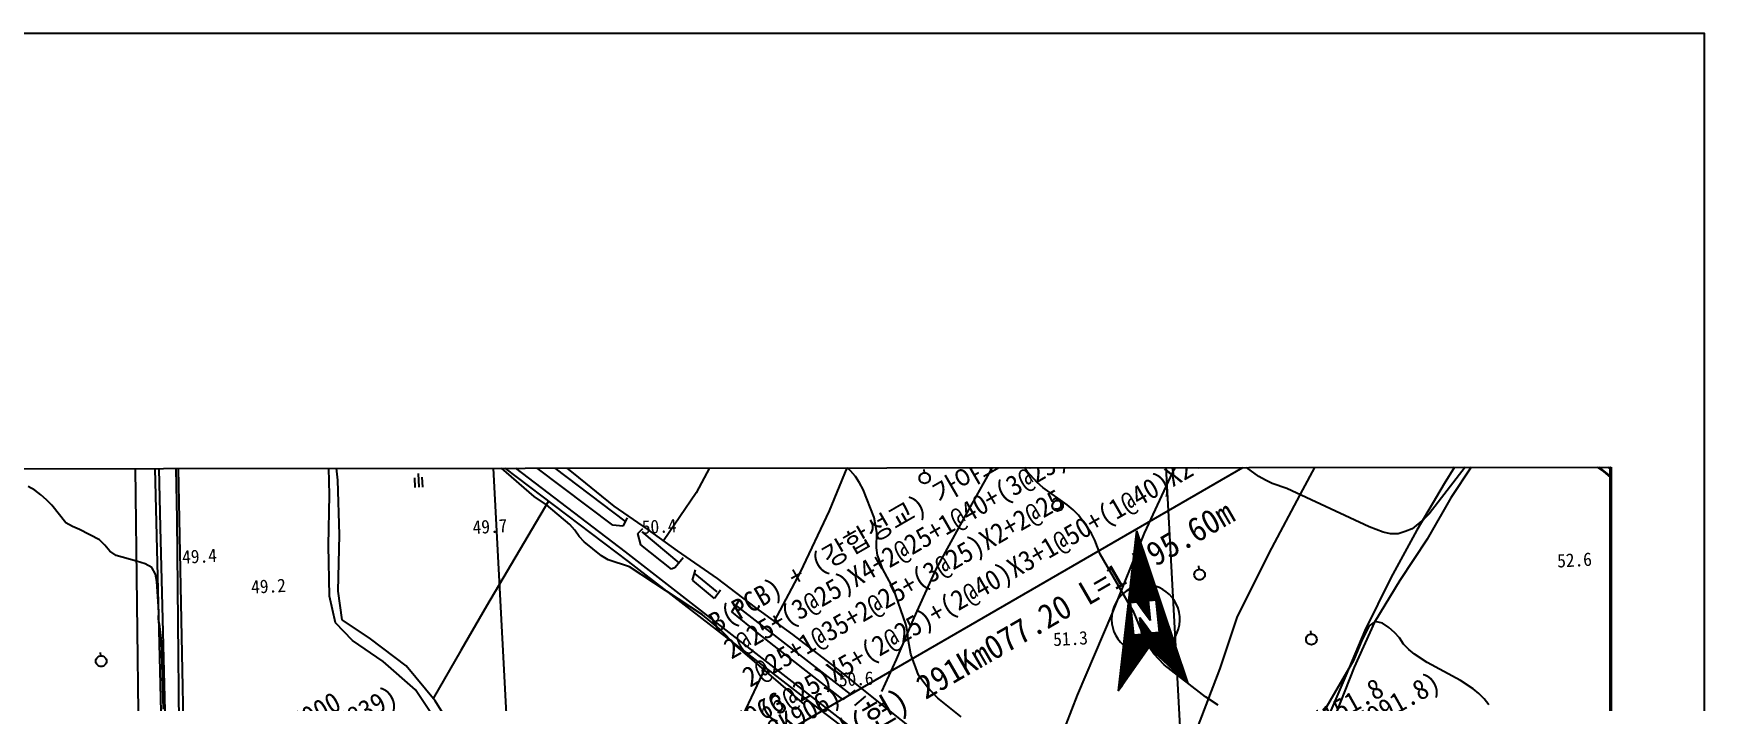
# Model space of a CAD drawing. Header units: millimetres. Extents: x 5990 to 6786, y 1103 to 1810.
# Drawn here: x 6537.2 to 6785.9, y 1519.6 to 1619.1 of the extents above; entities that cross this region are included whole.
import ezdxf
from ezdxf.xclip import XClip

# ---------------------------------------------------------------- set-up
doc = ezdxf.new("R2010")
doc.units = ezdxf.units.MM
doc.header["$LTSCALE"] = 10
doc.header["$MEASUREMENT"] = 0
doc.header["$XCLIPFRAME"] = 2
doc.linetypes.add('A-CENTR01', pattern=[2, 1.25, -0.25, 0.25, -0.25])
doc.layers.add('TN-MACL', color=6, linetype='A-CENTR01')
doc.layers.add('TZ-BASE', color=253, linetype='Continuous')
doc.layers.add('TX-PAPR', color=2, linetype='Continuous', plot=False)
doc.styles.add('GHS', font='GulimChe.ttf')
doc.styles.add('GR', font='GulimChe.ttf')
doc.styles.add('GUL', font='GulimChe.ttf')

# ---------------------------------------------------------------- blocks, each defined once
blk = doc.blocks.new('JD-FGJFJFJ5DFH')
at = {"layer": 'TZ-BASE'}
for p, q in [((483.79, -209.84, 8.6), (479.61, 140.02, 8.6)), ((530.18, 140.02), (548.78, -209.84)), ((630.32, 140.02), (648.92, -209.84)), ((483.23, 102.1, 10.76), (484.08, 66.65, 10.76)), ((486.6, 67.92, 9.77), (485.91, 102.04, 9.77)), ((484.02, 47.35, 9.84), (482.63, 101.02, 9.84)), ((529.24, 85.76, 11.04), (553.23, 67.63, 11.04)), ((528.17, 82.24, 9.77), (553.25, 63.03, 9.77)), ((634.77, 74.9, 14.82), (639.59, 83.54, 14.82)), ((697.98, 75.64, 14.36), (687.22, 83.75, 14.36)), ((486.61, 81.41, 10.34), (487.36, 42.88, 10.34)), ((510.5, 73.71, 11), (509.83, 79.95, 11)), ((613.07, 75.02, 13.36), (608.49, 81.43, 13.36)), ((658.55, 80.6, 14.82), (654.06, 72.25, 14.82)), ((530.36, 79.3, 11), (553.7, 61.59, 11)), ((539.73, 71.28, 11.36), (531.24, 78.65, 11.36)), ((551.45, 67.01, 11.48), (535.63, 78.91, 11.48)), ((545.59, 74.74, 13.94), (539.75, 79.5, 13.94)), ((567.48, 78.59, 13.49), (563.83, 71.84, 13.49)), ((583.65, 69.16, 11.65), (587.37, 78.16, 11.65)), ((678.83, 79.06, 13.94), (675.17, 73.14, 13.94)), ((680.9, 78.25, 12.09), (676.13, 71.1, 12.09)), ((509.25, 71.55, 10.34), (509.12, 76.5, 10.34)), ((522.46, 74.68, 11.7), (522.57, 72.67, 11.7)), ((551.64, 69.86, 13.94), (545.59, 74.74, 13.94)), ((586.81, 75.12, 12.36), (585.97, 75.86, 12.36)), ((587.55, 74.26, 12.36), (586.81, 75.12, 12.36)), ((597.79, 74.79, 14.95), (597.74, 75.31, 14.95)), ((608.41, 76.48, 14.82), (603.67, 68.07, 14.82)), ((614.56, 73.34, 13.36), (613.07, 75.02, 13.36)), ((630.53, 65.82, 14.82), (634.77, 74.9, 14.82)), ((647.56, 74.26, 14.36), (644.87, 76.26, 14.36)), ((679.08, 76.7, 14.36), (672.9, 68.72, 14.36)), ((699.93, 74.3, 12.09), (696.9, 76.69, 12.09)), ((698.9, 75.02, 14.36), (697.98, 75.64, 14.36)), ((699.93, 74.14, 14.36), (698.9, 75.02, 14.36)), ((699.93, 75.33, 13.07), (699.28, 75.88, 13.07)), ((700.02, 75.25, 13.07), (699.93, 75.33, 13.07)), ((465.4, 72.2, 10.36), (464.43, 72.77, 10.36)), ((466.3, 71.52, 10.36), (465.4, 72.2, 10.36)), ((510.77, 65.57, 11), (510.5, 73.71, 11)), ((521.91, 74.08, 11.7), (521.98, 72.64, 11.7)), ((523.14, 72.68, 11.7), (523.06, 74.14, 11.7)), ((588.16, 73.31, 12.36), (587.55, 74.26, 12.36)), ((588.67, 72.32, 12.36), (588.16, 73.31, 12.36)), ((590.32, 68.13, 12.36), (588.67, 72.32, 12.36)), ((615.41, 72.6, 13.36), (614.56, 73.34, 13.36)), ((619.07, 70.04, 13.36), (615.41, 72.6, 13.36)), ((648.54, 73.69, 14.36), (647.56, 74.26, 14.36)), ((649.55, 73.22, 14.36), (648.54, 73.69, 14.36)), ((654.06, 72.25, 14.82), (649.04, 62.83, 14.82)), ((651.72, 72.45, 14.36), (649.55, 73.22, 14.36)), ((663.99, 66.76, 14.36), (651.72, 72.45, 14.36)), ((675.17, 73.14, 13.94), (671.08, 66.29, 13.94)), ((700.02, 74.23, 12.09), (699.93, 74.3, 12.09)), ((700.02, 74.06, 14.36), (699.93, 74.14, 14.36)), ((467.15, 70.78, 10.36), (466.3, 71.52, 10.36)), ((467.94, 69.98, 10.36), (467.15, 70.78, 10.36)), ((470.04, 67.36, 10.36), (467.94, 69.98, 10.36)), ((509.09, 63.99, 10.34), (509.25, 71.55, 10.34)), ((541.87, 70.56, 11.06), (532.63, 54.96, 11.06)), ((541.58, 70.03, 11.36), (539.73, 71.28, 11.36)), ((545.02, 67.13, 11.36), (541.58, 70.03, 11.36)), ((556.6, 66.42, 13.94), (551.64, 69.86, 13.94)), ((563.83, 71.84, 13.49), (558.98, 64.69, 13.49)), ((617.58, 70.67, 14.34), (617.53, 71.19, 14.34)), ((619.92, 69.3, 13.36), (619.07, 70.04, 13.36)), ((676.13, 71.1, 12.09), (672.6, 64.95, 12.09)), ((471.02, 66.79, 10.36), (470.04, 67.36, 10.36)), ((486.89, 37.34, 9.77), (486.6, 67.92, 9.77)), ((553.57, 68.08, 11.48), (552.9, 66.86, 11.48)), ((579.35, 60.01, 11.65), (583.65, 69.16, 11.65)), ((590.71, 65.91, 12.36), (590.32, 68.13, 12.36)), ((603.67, 68.07, 14.82), (599.52, 60.45, 14.82)), ((620.71, 68.5, 13.36), (619.92, 69.3, 13.36)), ((622.04, 66.73, 13.36), (620.71, 68.5, 13.36)), ((672.12, 67.89, 14.36), (670.37, 66.49, 14.36)), ((672.9, 68.72, 14.36), (672.12, 67.89, 14.36)), ((472.06, 66.37, 10.36), (471.02, 66.79, 10.36)), ((475.05, 64.81, 10.36), (472.06, 66.37, 10.36)), ((475.84, 64.01, 10.36), (475.05, 64.81, 10.36)), ((484.08, 66.65, 10.76), (484.82, 37.44, 10.76)), ((510.57, 57.2, 11), (510.77, 65.57, 11)), ((545.75, 66.27, 11.36), (545.02, 67.13, 11.36)), ((546.4, 65.34, 11.36), (545.75, 66.27, 11.36)), ((547.15, 64.52, 11.36), (546.4, 65.34, 11.36)), ((552.9, 66.86, 11.48), (551.45, 67.01, 11.48)), ((555.15, 65.77, 11.48), (555.88, 66.53, 11.48)), ((555.62, 64.08, 11.48), (555.15, 65.77, 11.48)), ((555.76, 66.04, 11.04), (561.27, 61.39, 11.04)), ((561.04, 63.2, 13.94), (556.6, 66.42, 13.94)), ((590.65, 63.66, 12.36), (590.71, 65.91, 12.36)), ((622.66, 65.78, 13.36), (622.04, 66.73, 13.36)), ((623.16, 64.79, 13.36), (622.66, 65.78, 13.36)), ((623.95, 62.68, 13.36), (623.16, 64.79, 13.36)), ((625.73, 53.82, 14.82), (630.53, 65.82, 14.82)), ((629.34, 66.18, -25.21), (626.66, 42.33, -25.21)), ((629.08, 63.83, -25.21), (629.82, 64.75, -25.21)), ((629.11, 64.11, -25.21), (629.77, 64.92, -25.21)), ((629.14, 64.39, -25.21), (629.71, 65.09, -25.21)), ((629.17, 64.67, -25.21), (629.65, 65.26, -25.21)), ((629.21, 64.94, -25.21), (629.6, 65.43, -25.21)), ((629.24, 65.22, -25.21), (629.54, 65.6, -25.21)), ((629.27, 65.5, -25.21), (629.48, 65.77, -25.21)), ((629.3, 65.78, -25.21), (629.43, 65.93, -25.21)), ((629.33, 66.05, -25.21), (629.37, 66.1, -25.21)), ((629.34, 66.18, -25.21), (636.99, 43.43, -25.21)), ((666.09, 65.96, 14.36), (663.99, 66.76, 14.36)), ((667.18, 65.71, 14.36), (666.09, 65.96, 14.36)), ((668.29, 65.71, 14.36), (667.18, 65.71, 14.36)), ((671.08, 66.29, 13.94), (667.21, 59.18, 13.94)), ((669.35, 66.05, 14.36), (668.29, 65.71, 14.36)), ((672.6, 64.95, 12.09), (668.55, 58.8, 12.09)), ((670.37, 66.49, 14.36), (669.35, 66.05, 14.36)), ((476.58, 63.15, 10.36), (475.84, 64.01, 10.36)), ((477.5, 62.52, 10.36), (476.58, 63.15, 10.36)), ((480.55, 61.63, 10.36), (477.5, 62.52, 10.36)), ((509.24, 56.44, 10.34), (509.09, 63.99, 10.34)), ((549.75, 62.45, 11.36), (547.15, 64.52, 11.36)), ((550.71, 61.84, 11.36), (549.75, 62.45, 11.36)), ((553.25, 63.03, 9.77), (577.6, 44.09, 9.77)), ((560.17, 60.48, 11.48), (555.62, 64.08, 11.48)), ((567.02, 59.09, 13.94), (561.04, 63.2, 13.94)), ((590.81, 62.53, 12.36), (590.65, 63.66, 12.36)), ((591.62, 60.47, 12.36), (590.81, 62.53, 12.36)), ((629.01, 53.96, 13.36), (623.95, 62.68, 13.36)), ((628.61, 59.67, -25.21), (630.67, 62.23, -25.21)), ((628.64, 59.95, -25.21), (630.62, 62.39, -25.21)), ((628.68, 60.23, -25.21), (630.56, 62.56, -25.21)), ((628.71, 60.51, -25.21), (630.5, 62.73, -25.21)), ((628.74, 60.78, -25.21), (630.45, 62.9, -25.21)), ((628.77, 61.06, -25.21), (630.39, 63.07, -25.21)), ((628.8, 61.34, -25.21), (630.33, 63.24, -25.21)), ((628.83, 61.62, -25.21), (630.28, 63.41, -25.21)), ((628.86, 61.89, -25.21), (630.22, 63.57, -25.21)), ((628.89, 62.17, -25.21), (630.16, 63.74, -25.21)), ((628.92, 62.45, -25.21), (630.11, 63.91, -25.21)), ((628.96, 62.73, -25.21), (630.05, 64.08, -25.21)), ((628.99, 63, -25.21), (629.99, 64.25, -25.21)), ((629.02, 63.28, -25.21), (629.94, 64.42, -25.21)), ((629.05, 63.56, -25.21), (629.88, 64.59, -25.21)), ((649.04, 62.83, 14.82), (644.31, 53.27, 14.82)), ((481.84, 61.25, 10.36), (480.55, 61.63, 10.36)), ((482.84, 60.73, 10.36), (481.84, 61.25, 10.36)), ((483.35, 59.74, 10.36), (482.84, 60.73, 10.36)), ((483.55, 58.63, 10.36), (483.35, 59.74, 10.36)), ((553.93, 60.8, 11.36), (550.71, 61.84, 11.36)), ((553.7, 61.59, 11), (580.43, 40.92, 11)), ((564.79, 53.65, 11.36), (553.93, 60.8, 11.36)), ((560.72, 60.69, 11.48), (560.17, 60.48, 11.48)), ((561.89, 62.15, 11.48), (560.72, 60.69, 11.48)), ((563.28, 58.81, 11.43), (563.75, 60.34, 11.43)), ((563.65, 59.79, 11.04), (566.89, 57.09, 11.04)), ((575.47, 52.74, 11.65), (579.35, 60.01, 11.65)), ((593.21, 57.53, 12.36), (591.62, 60.47, 12.36)), ((599.52, 60.45, 14.82), (596.21, 53.24, 14.82)), ((628.58, 59.4, -25.21), (630.73, 62.06, -25.21)), ((628.72, 59.32, -25.21), (630.79, 61.89, -25.21)), ((628.99, 59.42, -25.21), (630.84, 61.72, -25.21)), ((629.24, 59.5, -25.21), (630.9, 61.55, -25.21)), ((629.48, 59.56, -25.21), (630.96, 61.38, -25.21)), ((629.71, 59.6, -25.21), (631.01, 61.21, -25.21)), ((629.93, 59.64, -25.21), (631.07, 61.05, -25.21)), ((630.14, 59.66, -25.21), (631.13, 60.88, -25.21)), ((630.35, 59.67, -25.21), (631.18, 60.71, -25.21)), ((630.54, 59.68, -25.21), (631.24, 60.54, -25.21)), ((630.74, 59.68, -25.21), (631.3, 60.37, -25.21)), ((630.92, 59.67, -25.21), (631.35, 60.2, -25.21)), ((631.1, 59.65, -25.21), (631.41, 60.03, -25.21)), ((631.28, 59.63, -25.21), (631.47, 59.87, -25.21)), ((631.45, 59.6, -25.21), (631.52, 59.7, -25.21)), ((638.71, 60.42, 14.2), (638.66, 60.94, 14.2)), ((483.84, 54.15, 10.36), (483.55, 58.63, 10.36)), ((566.57, 56.1, 11.43), (563.28, 58.81, 11.43)), ((567.43, 57.35, 11.43), (566.57, 56.1, 11.43)), ((572.68, 54.77, 13.94), (567.02, 59.09, 13.94)), ((595.05, 52.26, 12.36), (593.21, 57.53, 12.36)), ((628.11, 55.23, -25.21), (631.58, 59.53, -25.21)), ((628.14, 55.51, -25.21), (631.45, 59.6, -25.21)), ((628.18, 55.79, -25.21), (631.28, 59.63, -25.21)), ((628.21, 56.07, -25.21), (631.1, 59.65, -25.21)), ((628.24, 56.34, -25.21), (630.92, 59.67, -25.21)), ((628.27, 56.62, -25.21), (630.74, 59.68, -25.21)), ((628.3, 56.9, -25.21), (630.54, 59.68, -25.21)), ((628.33, 57.18, -25.21), (630.35, 59.67, -25.21)), ((628.36, 57.45, -25.21), (630.14, 59.66, -25.21)), ((628.39, 57.73, -25.21), (629.93, 59.64, -25.21)), ((628.43, 58.01, -25.21), (629.71, 59.6, -25.21)), ((628.46, 58.29, -25.21), (629.48, 59.56, -25.21)), ((628.49, 58.56, -25.21), (629.24, 59.5, -25.21)), ((628.49, 55.46, -25.21), (631.64, 59.36, -25.21)), ((628.52, 58.84, -25.21), (628.99, 59.42, -25.21)), ((628.55, 59.12, -25.21), (628.72, 59.32, -25.21)), ((628.7, 55.48, -25.21), (631.69, 59.19, -25.21)), ((628.91, 55.51, -25.21), (631.75, 59.02, -25.21)), ((629.12, 55.53, -25.21), (631.81, 58.85, -25.21)), ((629.29, 55.5, -25.21), (631.86, 58.69, -25.21)), ((629.5, 55.52, -25.21), (631.92, 58.52, -25.21)), ((629.55, 55.35, -25.21), (631.98, 58.35, -25.21)), ((629.64, 55.22, -25.21), (632.03, 58.18, -25.21)), ((629.74, 55.1, -25.21), (632.09, 58.01, -25.21)), ((629.83, 54.97, -25.21), (632.15, 57.84, -25.21)), ((629.92, 54.85, -25.21), (632.2, 57.67, -25.21)), ((630.01, 54.72, -25.21), (632.26, 57.51, -25.21)), ((630.11, 54.6, -25.21), (632.32, 57.34, -25.21)), ((667.21, 59.18, 13.94), (663.33, 51.31, 13.94)), ((668.55, 58.8, 12.09), (664.77, 52.59, 12.09)), ((510.13, 52.46, 10.34), (509.24, 56.44, 10.34)), ((511.15, 52.9, 11), (510.57, 57.2, 11)), ((532.63, 54.96, 11.06), (528.81, 48.34, 11.06)), ((569.14, 54.09, 11.72), (570.17, 55.73, 11.72)), ((569.66, 55.09, 11.04), (586.76, 41.86, 11.04)), ((578.24, 50.73, 13.94), (572.68, 54.77, 13.94)), ((627.99, 54.13, -25.21), (628.49, 54.75, -25.21)), ((628.02, 54.4, -25.21), (628.47, 54.96, -25.21)), ((628.05, 54.68, -25.21), (628.45, 55.17, -25.21)), ((628.08, 54.96, -25.21), (628.43, 55.38, -25.21)), ((629.39, 55.56, -25.21), (628.42, 55.45, -25.21)), ((628.42, 55.45, -25.21), (628.93, 50.68, -25.21)), ((630.52, 54.03, -25.21), (629.39, 55.56, -25.21)), ((630.2, 54.47, -25.21), (631.1, 55.59, -25.21)), ((630.29, 54.35, -25.21), (631.13, 55.38, -25.21)), ((630.38, 54.22, -25.21), (631.15, 55.17, -25.21)), ((630.47, 54.1, -25.21), (631.17, 54.96, -25.21)), ((630.57, 53.97, -25.21), (631.19, 54.75, -25.21)), ((632.3, 55.87, -25.21), (631.09, 55.74, -25.21)), ((631.09, 55.74, -25.21), (631.4, 52.82, -25.21)), ((631.23, 55.75, -25.21), (632.37, 57.17, -25.21)), ((631.44, 55.78, -25.21), (632.43, 57, -25.21)), ((631.65, 55.8, -25.21), (632.49, 56.83, -25.21)), ((631.86, 55.82, -25.21), (632.54, 56.66, -25.21)), ((632.08, 55.84, -25.21), (632.6, 56.49, -25.21)), ((632.29, 55.87, -25.21), (632.66, 56.32, -25.21)), ((632.81, 51.09, -25.21), (632.3, 55.87, -25.21)), ((632.32, 55.67, -25.21), (632.71, 56.16, -25.21)), ((632.35, 55.46, -25.21), (632.77, 55.99, -25.21)), ((632.37, 55.25, -25.21), (632.83, 55.82, -25.21)), ((632.39, 55.04, -25.21), (632.88, 55.65, -25.21)), ((632.41, 54.83, -25.21), (632.94, 55.48, -25.21)), ((632.44, 54.62, -25.21), (633, 55.31, -25.21)), ((632.46, 54.41, -25.21), (633.05, 55.14, -25.21)), ((632.48, 54.2, -25.21), (633.11, 54.98, -25.21)), ((632.5, 53.99, -25.21), (633.17, 54.81, -25.21)), ((483.81, 53.02, 10.36), (483.84, 54.15, 10.36)), ((484.01, 51.91, 10.36), (483.81, 53.02, 10.36)), ((512.7, 49.86, 10.34), (510.13, 52.46, 10.34)), ((515.35, 50.08, 11), (511.15, 52.9, 11)), ((567.37, 51.53, 11.36), (564.79, 53.65, 11.36)), ((573.16, 50.83, 11.72), (569.14, 54.09, 11.72)), ((596.21, 53.24, 14.82), (593.62, 47.02, 14.82)), ((595.28, 51.16, 12.36), (595.05, 52.26, 12.36)), ((620.57, 41.71, 14.82), (625.73, 53.82, 14.82)), ((627.65, 51.07, -25.21), (628.74, 52.43, -25.21)), ((627.68, 51.35, -25.21), (628.72, 52.64, -25.21)), ((627.71, 51.63, -25.21), (628.7, 52.85, -25.21)), ((627.74, 51.91, -25.21), (628.67, 53.06, -25.21)), ((627.77, 52.18, -25.21), (628.65, 53.27, -25.21)), ((627.8, 52.46, -25.21), (628.63, 53.48, -25.21)), ((627.83, 52.74, -25.21), (628.61, 53.7, -25.21)), ((627.86, 53.02, -25.21), (628.58, 53.91, -25.21)), ((627.9, 53.29, -25.21), (628.56, 54.12, -25.21)), ((627.93, 53.57, -25.21), (628.54, 54.33, -25.21)), ((627.96, 53.85, -25.21), (628.52, 54.54, -25.21)), ((630.74, 49.76, 13.36), (629.01, 53.96, 13.36)), ((629.88, 53.29, -25.21), (630.51, 52.42, -25.21)), ((630.14, 50.81, -25.21), (629.88, 53.29, -25.21)), ((629.89, 53.14, -25.21), (629.94, 53.2, -25.21)), ((629.92, 52.93, -25.21), (630.03, 53.07, -25.21)), ((629.94, 52.72, -25.21), (630.12, 52.95, -25.21)), ((629.96, 52.51, -25.21), (630.21, 52.82, -25.21)), ((629.98, 52.3, -25.21), (630.31, 52.7, -25.21)), ((630.01, 52.09, -25.21), (630.4, 52.57, -25.21)), ((630.03, 51.88, -25.21), (630.49, 52.45, -25.21)), ((630.05, 51.66, -25.21), (630.58, 52.32, -25.21)), ((630.51, 52.42, -25.21), (631.53, 50.99, -25.21)), ((631.4, 52.82, -25.21), (630.52, 54.03, -25.21)), ((630.66, 53.85, -25.21), (631.22, 54.54, -25.21)), ((630.75, 53.72, -25.21), (631.24, 54.33, -25.21)), ((630.84, 53.6, -25.21), (631.26, 54.12, -25.21)), ((630.93, 53.47, -25.21), (631.28, 53.91, -25.21)), ((631.02, 53.34, -25.21), (631.31, 53.7, -25.21)), ((631.11, 53.22, -25.21), (631.33, 53.48, -25.21)), ((631.2, 53.09, -25.21), (631.35, 53.27, -25.21)), ((631.3, 52.97, -25.21), (631.37, 53.06, -25.21)), ((631.81, 49.78, -25.21), (633.96, 52.45, -25.21)), ((632.05, 49.85, -25.21), (634.02, 52.28, -25.21)), ((632.53, 53.77, -25.21), (633.22, 54.64, -25.21)), ((632.55, 53.56, -25.21), (633.28, 54.47, -25.21)), ((632.57, 53.35, -25.21), (633.34, 54.3, -25.21)), ((632.59, 53.14, -25.21), (633.39, 54.13, -25.21)), ((632.62, 52.93, -25.21), (633.45, 53.96, -25.21)), ((632.64, 52.72, -25.21), (633.51, 53.8, -25.21)), ((632.66, 52.51, -25.21), (633.56, 53.63, -25.21)), ((632.68, 52.3, -25.21), (633.62, 53.46, -25.21)), ((632.71, 52.09, -25.21), (633.68, 53.29, -25.21)), ((632.73, 51.88, -25.21), (633.73, 53.12, -25.21)), ((632.75, 51.67, -25.21), (633.79, 52.95, -25.21)), ((632.77, 51.45, -25.21), (633.85, 52.78, -25.21)), ((632.8, 51.24, -25.21), (633.9, 52.62, -25.21)), ((644.31, 53.27, 14.82), (641.78, 45.69, 14.82)), ((664.77, 52.59, 12.09), (661.78, 45.86, 12.09)), ((664.89, 52.68, 13.36), (664, 52.01, 13.36)), ((665.98, 52.43, 13.36), (664.89, 52.68, 13.36)), ((666.9, 51.8, 13.36), (665.98, 52.43, 13.36)), ((484.24, 49.7, 10.36), (484.01, 51.91, 10.36)), ((517.27, 46.71, 10.34), (512.7, 49.86, 10.34)), ((520.66, 46.05, 11), (515.35, 50.08, 11)), ((569.71, 49.12, 11.36), (567.37, 51.53, 11.36)), ((585.68, 41.08, 11.72), (573.16, 50.83, 11.72)), ((584.46, 45.92, 13.94), (578.24, 50.73, 13.94)), ((595.36, 50.05, 12.36), (595.28, 51.16, 12.36)), ((595.76, 47.82, 12.36), (595.36, 50.05, 12.36)), ((626.8, 43.58, -25.21), (631.81, 49.78, -25.21)), ((627.18, 46.91, -25.21), (629.47, 49.75, -25.21)), ((627.21, 47.19, -25.21), (629.31, 49.79, -25.21)), ((627.24, 47.47, -25.21), (629.92, 50.79, -25.21)), ((627.27, 47.74, -25.21), (628.99, 49.88, -25.21)), ((627.3, 48.02, -25.21), (628.84, 49.93, -25.21)), ((627.33, 48.3, -25.21), (628.7, 49.99, -25.21)), ((627.36, 48.58, -25.21), (628.55, 50.05, -25.21)), ((627.4, 48.85, -25.21), (628.41, 50.11, -25.21)), ((627.43, 49.13, -25.21), (628.27, 50.18, -25.21)), ((627.46, 49.41, -25.21), (628.14, 50.25, -25.21)), ((627.49, 49.69, -25.21), (628.01, 50.33, -25.21)), ((627.52, 49.96, -25.21), (627.88, 50.41, -25.21)), ((627.55, 50.24, -25.21), (627.75, 50.49, -25.21)), ((627.58, 50.52, -25.21), (627.63, 50.58, -25.21)), ((627.61, 50.8, -25.21), (628.76, 52.22, -25.21)), ((627.63, 50.58, -25.21), (628.79, 52.01, -25.21)), ((627.75, 50.49, -25.21), (628.81, 51.8, -25.21)), ((627.88, 50.41, -25.21), (628.83, 51.59, -25.21)), ((628.01, 50.33, -25.21), (628.85, 51.38, -25.21)), ((628.14, 50.25, -25.21), (628.88, 51.16, -25.21)), ((628.27, 50.18, -25.21), (628.9, 50.95, -25.21)), ((628.41, 50.11, -25.21), (628.92, 50.74, -25.21)), ((628.55, 50.05, -25.21), (629.08, 50.7, -25.21)), ((628.7, 49.99, -25.21), (629.29, 50.72, -25.21)), ((628.84, 49.93, -25.21), (629.5, 50.74, -25.21)), ((628.93, 50.68, -25.21), (630.14, 50.81, -25.21)), ((628.99, 49.88, -25.21), (629.71, 50.76, -25.21)), ((629.31, 49.79, -25.21), (630.94, 51.81, -25.21)), ((629.47, 49.75, -25.21), (631.03, 51.69, -25.21)), ((629.63, 49.71, -25.21), (631.12, 51.56, -25.21)), ((629.8, 49.68, -25.21), (631.21, 51.43, -25.21)), ((629.97, 49.66, -25.21), (631.3, 51.31, -25.21)), ((630.07, 51.45, -25.21), (630.67, 52.19, -25.21)), ((630.1, 51.24, -25.21), (630.76, 52.07, -25.21)), ((630.12, 51.03, -25.21), (630.85, 51.94, -25.21)), ((630.15, 49.64, -25.21), (631.39, 51.18, -25.21)), ((630.34, 49.63, -25.21), (631.48, 51.05, -25.21)), ((630.52, 49.62, -25.21), (631.63, 50.99, -25.21)), ((630.72, 49.63, -25.21), (631.84, 51.01, -25.21)), ((631.28, 48.78, 13.36), (630.74, 49.76, 13.36)), ((630.92, 49.64, -25.21), (632.04, 51.03, -25.21)), ((631.13, 49.66, -25.21), (632.25, 51.05, -25.21)), ((631.23, 48.83, -25.21), (632.05, 49.85, -25.21)), ((631.34, 49.68, -25.21), (632.46, 51.06, -25.21)), ((631.34, 48.73, -25.21), (632.32, 49.94, -25.21)), ((631.45, 48.62, -25.21), (632.61, 50.05, -25.21)), ((631.53, 50.99, -25.21), (632.81, 51.09, -25.21)), ((631.56, 48.52, -25.21), (632.92, 50.21, -25.21)), ((631.57, 49.72, -25.21), (632.67, 51.08, -25.21)), ((631.67, 48.42, -25.21), (633.29, 50.42, -25.21)), ((631.78, 48.31, -25.21), (633.75, 50.76, -25.21)), ((631.89, 48.21, -25.21), (634.36, 51.27, -25.21)), ((632, 48.11, -25.21), (634.41, 51.1, -25.21)), ((632.11, 48.01, -25.21), (634.47, 50.93, -25.21)), ((632.22, 47.9, -25.21), (634.53, 50.76, -25.21)), ((632.32, 49.94, -25.21), (634.07, 52.11, -25.21)), ((632.33, 47.8, -25.21), (634.58, 50.59, -25.21)), ((632.44, 47.7, -25.21), (634.64, 50.42, -25.21)), ((632.55, 47.59, -25.21), (634.7, 50.26, -25.21)), ((632.61, 50.05, -25.21), (634.13, 51.94, -25.21)), ((632.66, 47.49, -25.21), (634.75, 50.09, -25.21)), ((632.77, 47.39, -25.21), (634.81, 49.92, -25.21)), ((632.88, 47.29, -25.21), (634.87, 49.75, -25.21)), ((632.92, 50.21, -25.21), (634.19, 51.77, -25.21)), ((633.29, 50.42, -25.21), (634.24, 51.6, -25.21)), ((633.75, 50.76, -25.21), (634.3, 51.44, -25.21)), ((655.35, 50.78, 14.2), (655.3, 51.3, 14.2)), ((663.33, 51.31, 13.94), (660.51, 44.65, 13.94)), ((662.96, 50.01, 13.36), (661.66, 46.88, 13.36)), ((664, 52.01, 13.36), (662.96, 50.01, 13.36)), ((667.75, 51.06, 13.36), (666.9, 51.8, 13.36)), ((668.5, 50.25, 13.36), (667.75, 51.06, 13.36)), ((669.08, 49.29, 13.36), (668.5, 50.25, 13.36)), ((475.24, 47.54, 10.73), (475.19, 48.06, 10.73)), ((485.26, -0.99, 9.84), (484.02, 47.35, 9.84)), ((484.56, 39.63, 10.36), (484.24, 49.7, 10.36)), ((528.81, 48.34, 11.06), (524.71, 41.21, 11.06)), ((579.96, 40.3, 11.36), (569.71, 49.12, 11.36)), ((596.91, 44.7, 12.36), (595.76, 47.82, 12.36)), ((626.66, 42.33, -25.21), (631.19, 48.87, -25.21)), ((626.77, 43.31, -25.21), (630.74, 48.22, -25.21)), ((626.83, 43.86, -25.21), (631.57, 49.72, -25.21)), ((626.87, 44.14, -25.21), (631.34, 49.68, -25.21)), ((626.9, 44.42, -25.21), (631.13, 49.66, -25.21)), ((626.93, 44.69, -25.21), (630.92, 49.64, -25.21)), ((626.96, 44.97, -25.21), (630.72, 49.63, -25.21)), ((626.99, 45.25, -25.21), (630.52, 49.62, -25.21)), ((627.02, 45.52, -25.21), (630.34, 49.63, -25.21)), ((627.05, 45.8, -25.21), (630.15, 49.64, -25.21)), ((627.08, 46.08, -25.21), (629.97, 49.66, -25.21)), ((627.12, 46.36, -25.21), (629.8, 49.68, -25.21)), ((627.15, 46.63, -25.21), (629.63, 49.71, -25.21)), ((636.99, 43.43, -25.21), (631.19, 48.87, -25.21)), ((631.93, 47.84, 13.36), (631.28, 48.78, 13.36)), ((633.47, 46.23, 13.36), (631.93, 47.84, 13.36)), ((632.99, 47.18, -25.21), (634.92, 49.58, -25.21)), ((633.1, 47.08, -25.21), (634.98, 49.41, -25.21)), ((633.21, 46.98, -25.21), (635.04, 49.24, -25.21)), ((633.32, 46.87, -25.21), (635.09, 49.08, -25.21)), ((633.43, 46.77, -25.21), (635.15, 48.91, -25.21)), ((633.54, 46.67, -25.21), (635.21, 48.74, -25.21)), ((633.65, 46.57, -25.21), (635.26, 48.57, -25.21)), ((633.76, 46.46, -25.21), (635.32, 48.4, -25.21)), ((633.87, 46.36, -25.21), (635.38, 48.23, -25.21)), ((633.97, 46.26, -25.21), (635.43, 48.06, -25.21)), ((634.08, 46.15, -25.21), (635.49, 47.9, -25.21)), ((634.19, 46.05, -25.21), (635.55, 47.73, -25.21)), ((634.3, 45.95, -25.21), (635.6, 47.56, -25.21)), ((634.41, 45.85, -25.21), (635.66, 47.39, -25.21)), ((669.87, 48.49, 13.36), (669.08, 49.29, 13.36)), ((670.74, 47.8, 13.36), (669.87, 48.49, 13.36)), ((672.61, 46.55, 13.36), (670.74, 47.8, 13.36)), ((522.07, 42.48, 10.34), (517.27, 46.71, 10.34)), ((525, 40.86, 11), (520.66, 46.05, 11)), ((565.13, 26.77, 11.06), (574.14, 45.78, 11.06)), ((590.53, 41.05, 13.94), (584.46, 45.92, 13.94)), ((593.62, 47.02, 14.82), (591.42, 42.23, 14.82)), ((626.71, 42.75, -25.21), (628.43, 44.88, -25.21)), ((626.74, 43.03, -25.21), (629.59, 46.55, -25.21)), ((638.76, 42.16, 13.36), (633.47, 46.23, 13.36)), ((634.52, 45.74, -25.21), (635.72, 47.22, -25.21)), ((634.63, 45.64, -25.21), (635.77, 47.05, -25.21)), ((634.74, 45.54, -25.21), (635.83, 46.88, -25.21)), ((634.85, 45.43, -25.21), (635.89, 46.72, -25.21)), ((634.96, 45.33, -25.21), (635.94, 46.55, -25.21)), ((635.07, 45.23, -25.21), (636, 46.38, -25.21)), ((635.18, 45.13, -25.21), (636.06, 46.21, -25.21)), ((635.29, 45.02, -25.21), (636.11, 46.04, -25.21)), ((635.4, 44.92, -25.21), (636.17, 45.87, -25.21)), ((635.51, 44.82, -25.21), (636.23, 45.7, -25.21)), ((635.62, 44.71, -25.21), (636.28, 45.54, -25.21)), ((635.73, 44.61, -25.21), (636.34, 45.37, -25.21)), ((635.84, 44.51, -25.21), (636.4, 45.2, -25.21)), ((635.95, 44.41, -25.21), (636.45, 45.03, -25.21)), ((636.06, 44.3, -25.21), (636.51, 44.86, -25.21)), ((641.78, 45.69, 14.82), (638.39, 36.86, 14.82)), ((661.66, 46.88, 13.36), (656.55, 38.09, 13.36)), ((661.78, 45.86, 12.09), (659, 38.82, 12.09)), ((677.58, 43.9, 13.36), (672.61, 46.55, 13.36)), ((487.36, 42.88, 10.34), (488.23, -0.49, 10.34)), ((525.54, 37.27, 10.34), (522.07, 42.48, 10.34)), ((577.6, 44.09, 9.77), (588.42, 35.73, 9.77)), ((587.49, 42.43, 11.72), (585.68, 41.08, 11.72)), ((597.56, 43.77, 12.36), (596.91, 44.7, 12.36)), ((598.26, 42.89, 12.36), (597.56, 43.77, 12.36)), ((599.8, 41.28, 12.36), (598.26, 42.89, 12.36)), ((626.68, 42.47, -25.21), (627.27, 43.2, -25.21)), ((636.17, 44.2, -25.21), (636.57, 44.69, -25.21)), ((636.28, 44.1, -25.21), (636.62, 44.52, -25.21)), ((636.39, 43.99, -25.21), (636.68, 44.36, -25.21)), ((636.5, 43.89, -25.21), (636.74, 44.19, -25.21)), ((636.61, 43.79, -25.21), (636.79, 44.02, -25.21)), ((636.72, 43.69, -25.21), (636.85, 43.85, -25.21)), ((636.83, 43.58, -25.21), (636.91, 43.68, -25.21)), ((636.94, 43.48, -25.21), (636.96, 43.51, -25.21)), ((660.51, 44.65, 13.94), (657.11, 36.65, 13.94)), ((679.46, 42.66, 13.36), (677.58, 43.9, 13.36)), ((680.33, 41.97, 13.36), (679.46, 42.66, 13.36)), ((528.02, 36.02, 11), (525, 40.86, 11)), ((580.43, 40.92, 11), (605.52, 21.91, 11)), ((587.46, 40.19, 11.72), (589.07, 41.54, 11.72)), ((596.31, 36.46, 13.94), (590.53, 41.05, 13.94)), ((603.25, 38.47, 12.36), (599.8, 41.28, 12.36)), ((615.53, 28.62, 14.82), (620.57, 41.71, 14.82)), ((639.63, 41.47, 13.36), (638.76, 42.16, 13.36)), ((641.51, 40.23, 13.36), (639.63, 41.47, 13.36)), ((681.12, 41.17, 13.36), (680.33, 41.97, 13.36)), ((681.82, 40.29, 13.36), (681.12, 41.17, 13.36))]:
    blk.add_line(p, q, dxfattribs=at)
at = {"layer": 'TZ-BASE', "linetype": 'Continuous'}
blk.add_line((577.17, 36.27, 2.06), (662.66, 85.73, 2.06), dxfattribs=at)
at = {"layer": 'TZ-BASE'}
for centre in [(597.84, 74.02, 14.95), (617.62, 69.9, 14.34), (638.75, 59.65, 14.2), (655.39, 50.01, 14.2), (475.28, 46.77, 10.73)]:
    blk.add_circle(centre, 0.791, dxfattribs=at)
for start, end in [(117.7965, 229.3706), (322.7965, 74.3706)]:
    blk.add_arc((630.75, 53.02, -25.21), 5.09, start, end, dxfattribs=at)
at = {"layer": 'TZ-BASE', "style": 'GUL'}
for s, height, rotation, p in [('(3@25)X5+(2@25)+(2@40)X3+1@50+(1@40)X2+(2@40)', 3, 30.0013, (574.3, 37.71, 2.06)), ('B(PCB) + (강합성교) 가야고가', 3, 30.0013, (566.89, 50.93, 2.06)), ('2@25+(3@25)X4+2@25+1@40+(3@25)X2+', 3, 30.0013, (569.07, 46.99, 2.06)), ('2@25+1@35+2@25+(3@25)X2+2@25', 3, 30.0013, (571.84, 42.8, 2.06)), ('49.7', 2, 3.0433, (530.61, 65.69, 15.68)), ('50.4', 2, 3.0433, (555.79, 65.71, 15.68)), ('49.4', 2, 3.0433, (487.38, 61.26, 15.68)), ('52.6', 2, 3.0433, (692.02, 60.7, 20.5)), ('49.2', 2, 3.0433, (497.65, 56.81, 15.68)), ('51.3', 2, 3.0433, (617.01, 49.01, 20.5)), ('50.6', 2, 3.0433, (585.11, 43.01, 15.68))]:
    blk.add_text(s, height=height, rotation=rotation, dxfattribs=at).set_placement(p)
at = {"layer": 'TZ-BASE', "linetype": 'Continuous', "style": 'GHS'}
blk.add_text('  서기(현) 291Km077.20 L=1,795.60m', height=3.6, rotation=30.0526, dxfattribs=at).set_placement((576.16, 28.36, 2.06))
blk = doc.blocks.new('JD-DCGHFG67FH')
at = {"layer": 'TZ-BASE', "style": 'GR'}
for s, p in [('(KPR302K991.8)', (651.15, 104.43)), ('291K000', (499.35, 108.12)), ('(KPR302K839)', (499.35, 104.29)), ('291K066', (565.35, 108.18)), ('(KPR302K906)', (565.35, 104.35)), ('291K151.8', (651.15, 108.26))]:
    blk.add_text(s, height=3, rotation=29.2387, dxfattribs=at).set_placement(p)

msp = doc.modelspace()

# ---------------------------------------------------------------- linework, layer by layer
at = {"layer": 'TN-MACL', "const_width": 0.5}
msp.add_lwpolyline([(6771.91, 1554.51), (6771.96, 1404.51)], dxfattribs=at)
at = {"layer": 'TX-PAPR'}
for points in [[(5989.89, 1103.05), (6785.89, 1103.05), (6785.89, 1619.05), (5989.89, 1619.05)], [(6071.91, 1553.85), (6771.91, 1554.51), (6772.05, 1404.51), (6072.05, 1403.85)]]:
    msp.add_lwpolyline(points, close=True, dxfattribs=at)

# ---------------------------------------------------------------- block references
at = {"layer": 'TZ-BASE'}
ref = msp.add_blockref('JD-FGJFJFJ5DFH', (6071.98, 1478.85), dxfattribs=at)
XClip(ref).set_block_clipping_path([(-0.0707419771, 74.9999666371), (699.9289466048, 75.6602251417), (700.0704306207, -74.3397081325), (0.070741977, -74.9999665854)])
msp.add_blockref('JD-DCGHFG67FH', (6072.05, 1403.85), dxfattribs=at)

doc.saveas('drawing.dxf')
